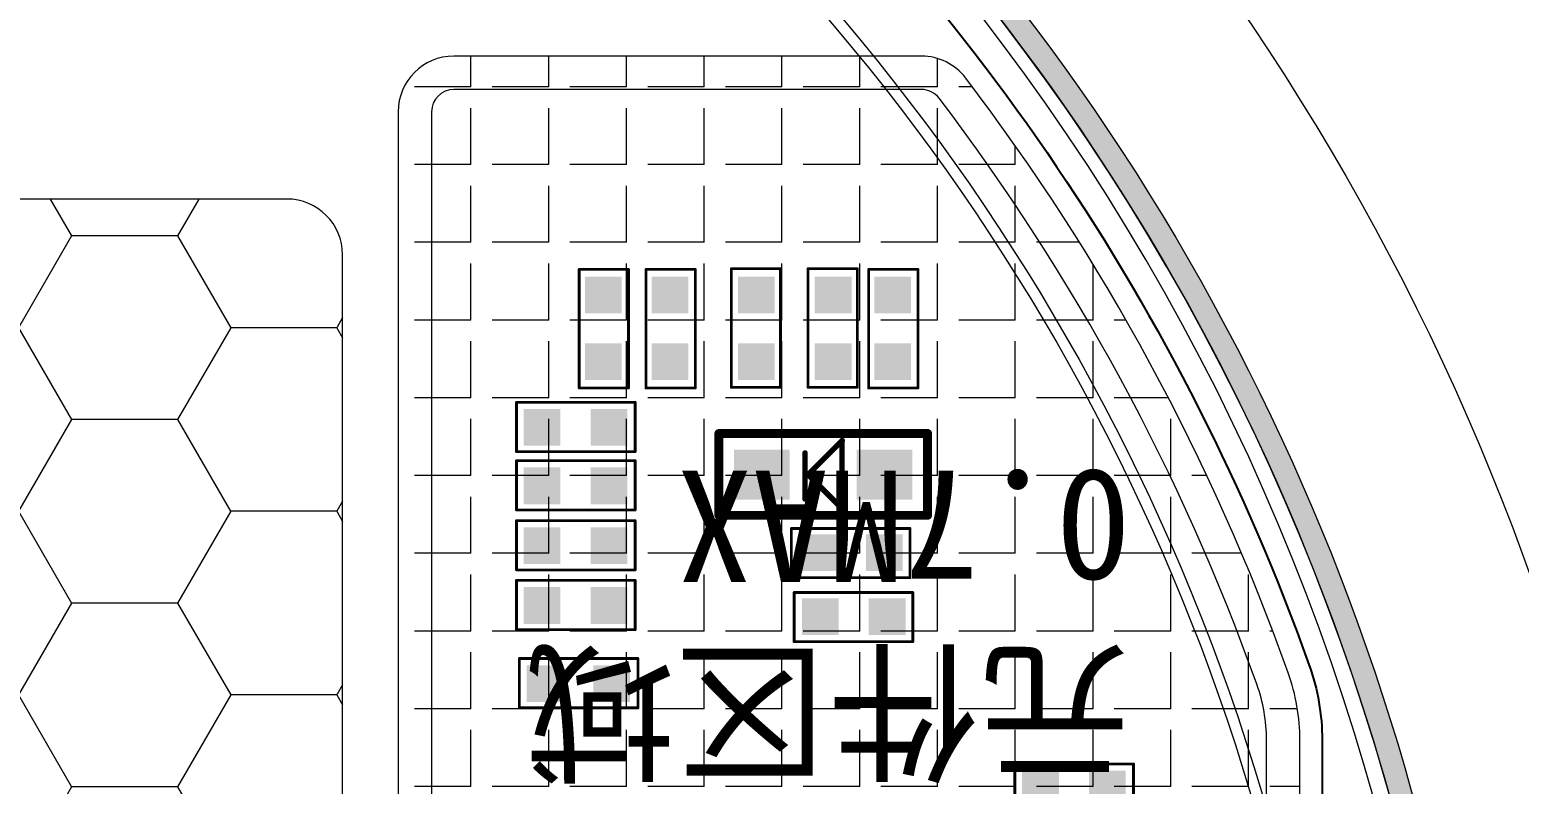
# Model space of a CAD drawing. Header units: millimetres. Extents: x -19 to 3409, y 490 to 920.
# Drawn here: x 3353.67 to 3367.05, y 773.39 to 780.17 of the extents above; entities that cross this region are included whole.
import ezdxf
from ezdxf.lldxf.tags import DXFTag

# ---------------------------------------------------------------- set-up
doc = ezdxf.new("R2010")
doc.units = ezdxf.units.MM
doc.layers.get('0').update_dxf_attribs({"lineweight": 5})
for name, color, linetype, lineweight in [('EMI', 5, 'Continuous', 5), ('Encap', 210, 'Continuous', 5), ('ITO', 2, 'Continuous', 5), ('MFPC', 50, 'Continuous', 5), ('TAPE-Foam', 32, 'Continuous', 5)]:
    doc.layers.add(name, color=color, linetype=linetype, lineweight=lineweight)
for name, color, linetype in [('TEXT', 2, 'Continuous'), ('TOPLAYER', 1, 'Continuous'), ('TOPOVERLAY', 2, 'Continuous'), ('TOPPASTE', 8, 'Continuous'), ('TOPSOLDER', 216, 'Continuous')]:
    doc.layers.add(name, color=color, linetype=linetype)
doc.styles.get("Standard").update_dxf_attribs({"font": 'txt', "bigfont": 'gbcbig.shx'})
tags = doc.linetypes.add('CENTER', pattern=[0.6, 0.375, -0.075, 0.075, -0.075]).pattern_tags.tags
tags[10:11] = [DXFTag(74, 4), DXFTag(75, 0), DXFTag(340, '0'), DXFTag(46, 1.0), DXFTag(50, 0.0), DXFTag(44, 0.0), DXFTag(45, 0.0)]
tags[8:9] = [DXFTag(74, 4), DXFTag(75, 0), DXFTag(340, '0'), DXFTag(46, 1.0), DXFTag(50, 0.0), DXFTag(44, 0.0), DXFTag(45, 0.0)]
tags[6:7] = [DXFTag(74, 4), DXFTag(75, 0), DXFTag(340, '0'), DXFTag(46, 1.0), DXFTag(50, 0.0), DXFTag(44, 0.0), DXFTag(45, 0.0)]
tags[4:5] = [DXFTag(74, 4), DXFTag(75, 0), DXFTag(340, '0'), DXFTag(46, 1.0), DXFTag(50, 0.0), DXFTag(44, 0.0), DXFTag(45, 0.0)]

# ---------------------------------------------------------------- blocks, each defined once
blk = doc.blocks.new('R151ASM-001-PNL-V01-C')
at = {"layer": 'Encap', "color": 1, "linetype": 'CENTER', "lineweight": 5}
blk.add_circle((1278.901681034914, -138.563691734138), 19.1526, dxfattribs=at)
at = {"layer": 'ITO', "lineweight": 5}
blk.add_arc((1278.901681034914, -138.5636917341381), 20.35259999999999, 113.898623072159, 235.9029104155818, dxfattribs=at)
blk = doc.blocks.new('T3')
at = {"lineweight": 5}
h = blk.add_hatch(color=256, dxfattribs=at)
h.dxf.hatch_style = 1
edge = h.paths.add_edge_path()
edge.add_arc((2.872014340444574, -1.971905798901911), 23.81965895677754, 117.9623426367695, 126.2668215394562)
edge.add_arc((-17.01557347958641, 25.13464911054179), 9.799999999823006, 304.09708744015467, 306.2668215394215, ccw=False)
edge.add_arc((-2.307487534380925e-12, 2.597921877622866e-14), 20.55259999999882, 124.0970874401983, 246.1024712178218)
edge.add_line((-8.325902526572463, -18.79065496138981), (-8.183333646836218, -18.85318767789033))
edge.add_line((-8.183333646836218, -18.85318767789033), (-8.08929323371376, -18.67604260781854))
edge.add_line((-8.08929323371376, -18.67604260781854), (-8.245223690147213, -18.60764931579013))
edge.add_arc((-2.138733634637902e-12, -5.540012892879531e-14), 20.35259999999883, 124.0970874401985, 246.10141940122878, ccw=False)
edge.add_arc((-17.01557347958936, 25.13464911054162), 9.99999999982467, 304.09708744017, 306.2668215394364)
edge.add_arc((2.872014340444411, -1.971905798901918), 23.61965895677739, 117.96234263676911, 126.26682153945589, ccw=False)
edge.add_line((-8.2030346763745, 18.89029874686776), (-8.296812906086416, 19.06694993885958))
h.paths.add_polyline_path([(-1.99999950568008, 21.56259999999986), (-1.99999950568008, 21.36260000000004), (2.00000049431992, 21.36260000000004), (2.00000049431992, 21.56259999999986)])
edge = h.paths.add_edge_path()
edge.add_arc((17.01557442032597, 25.13464847389723), 10.00000000000054, 233.7331676935589, 235.9029104155806, ccw=False)
edge.add_arc((-2.872001150817578, -1.971879060341493), 23.61962963898251, 53.73316769356646, 62.03765309174332)
edge.add_line((8.203035674453986, 18.89029876465031), (8.29681390416954, 19.06694995664839))
edge.add_arc((-2.872001150862559, -1.971879060318493), 23.81962963899059, 53.733167693447, 62.03765312748618, ccw=False)
edge.add_arc((17.01557442033015, 25.13464847389668), 9.800000000002553, 233.7331676935358, 235.9029104155576)
edge.add_arc((3.723243935382925e-12, -5.173639294753229e-13), 20.55259999999827, -26.128888975245616, 55.902910415578674, ccw=False)
edge.add_line((18.45224021488957, -9.051198694763457), (19.78007606021401, -9.051198694770962))
edge.add_arc((-1.616484723854228e-12, -1.34754429836903e-11), 21.75259999999759, 334.8308760117934, 335.4115606426888, ccw=False)
edge.add_line((19.68732916040062, -9.251198694770324), (18.12853136550528, -9.251198694761692))
edge.add_arc((3.5456082514429e-12, -3.76143560743003e-13), 20.35259999999837, 332.9642548716508, 415.9029104155778)
edge = h.paths.add_edge_path()
edge.add_arc((-7.062794793455396e-12, -3.918643187716953e-12), 21.75260000000445, 320.4493122398357, 321.1292040769038, ccw=False)
edge.add_line((16.77259376115262, -13.85119869482094), (15.18399359445311, -13.85119869482981))
edge.add_arc((3.556266392479301e-12, -3.304023721284466e-13), 20.55259999999831, 293.8975708100345, 317.6281884216128, ccw=False)
edge.add_line((8.325916309976492, -18.7906488541314), (8.183334359795936, -18.85318715858978))
edge.add_line((8.183334359795936, -18.85318715858978), (8.089293940674452, -18.67604207721854))
edge.add_line((8.089293940674452, -18.67604207721854), (8.245237483995425, -18.60764320360112))
edge.add_arc((3.550937321961101e-12, -3.836930773104541e-13), 20.35259999999837, 293.8986230721289, 317.8761915343078)
edge.add_line((15.09546623838816, -13.65119869483022), (16.93577222787917, -13.65119869482009))
h.paths.add_polyline_path([(-1.999999501235379, -21.22260125940443), (-1.999999501235379, -21.42260125940425), (2.000000498764621, -21.42260125940425), (2.000000498764621, -21.22260125940443)])
blk.add_lwpolyline([(11.40960510622335, 16.85376035429613, -0.009467571464873686), (11.10010902564272, 17.07193992376869, 0.03625102030745552), (8.203035674453986, 18.89029876465031), (8.29681390416954, 19.06694995664839, -0.03625102046414035), (11.21841833353619, 17.23319409477142, 0.009467571464874132), (11.5217244925052, 17.01937811668813, -0.3740428346784626), (18.45224021488957, -9.051198694763457), (19.78007606021401, -9.051198694770962, -0.002533720103131705), (19.68732916040062, -9.251198694770324), (18.12853136550528, -9.251198694761692, 0.3785600534347826)], format="xyb", close=True, dxfattribs=at)
at = {"color": 6, "linetype": 'Continuous'}
for centre, radius in [((0, -5.684341886080801e-14), 22.15), ((-4.943199201079551e-07, 1.70530256582424e-13), 19.2526)]:
    blk.add_circle(centre, radius, dxfattribs=at)
blk = doc.blocks.new('DIODE_SCHOTTKY_2')
at = {"layer": 'TOPLAYER'}
for points in [[(-0.249999, -0.224998), (0.249999, -0.224998), (-0.249999, 0.224998), (0.249999, 0.224998)], [(0.8499979999999999, -0.224998), (1.349997, -0.224998), (0.8499979999999999, 0.224998), (1.349997, 0.224998)]]:
    blk.add_solid(points, dxfattribs=at)
at = {"layer": 'TOPOVERLAY'}
for points, const_width in [([(-0.407838, 0.364609, 1), (-0.367833, 0.364609, 1)], 0.040005), ([(-0.407838, 0.364609, 1), (-0.367833, 0.364609, 1)], 0.040005), ([(1.466863, 0.364609, 1), (1.506868, 0.364609, 1)], 0.040005), ([(1.466863, 0.364609, 1), (1.506868, 0.364609, 1)], 0.040005), ([(0.368366, 0.304251, 1), (0.393365, 0.304251, 1)], 0.024999), ([(0.368366, 0.304251, 1), (0.393365, 0.304251, 1)], 0.024999), ([(0.700565, 0.218011, 1), (0.725564, 0.218011, 1)], 0.024999), ([(0.673687, -0.001069, 1), (0.698685, -0.001069, 1)], 0.024999), ([(0.673687, -0.001069, 1), (0.698685, -0.001069, 1)], 0.024999), ([(0.700565, -0.19479, 1), (0.725564, -0.19479, 1)], 0.024999), ([(-0.407838, -0.37039, 1), (-0.367833, -0.37039, 1)], 0.040005), ([(-0.407838, -0.37039, 1), (-0.367833, -0.37039, 1)], 0.040005), ([(0.366766, -0.30799, 1), (0.391765, -0.30799, 1)], 0.024999), ([(0.368366, -0.30639, 1), (0.393365, -0.30639, 1)], 0.024999), ([(1.466863, -0.37039, 1), (1.506868, -0.37039, 1)], 0.040005), ([(1.466863, -0.37039, 1), (1.506868, -0.37039, 1)], 0.040005)]:
    blk.add_lwpolyline(points, format="xyb", close=True, dxfattribs=dict(at, const_width=const_width))
for points, const_width in [([(-0.387835, 0.364609), (1.486865, 0.364609)], 0.08001), ([(-0.387835, -0.37039), (-0.387835, 0.364609)], 0.08001), ([(1.486865, -0.37039), (1.486865, 0.364609)], 0.08001), ([(0.380865, -0.30639), (0.380865, 0.304251)], 0.05), ([(0.380865, 0.304251), (0.686186, -0.001069)], 0.05), ([(0.713064, -0.19479), (0.713064, 0.218011)], 0.05), ([(0.379265, -0.30799), (0.686186, -0.001069)], 0.05), ([(-0.387835, -0.37039), (1.486865, -0.37039)], 0.08001)]:
    blk.add_lwpolyline(points, dxfattribs=dict(at, const_width=const_width))
at = {"layer": 'TOPPASTE'}
for points in [[(-0.249999, -0.224998), (0.249999, -0.224998), (-0.249999, 0.224998), (0.249999, 0.224998)], [(0.8499979999999999, -0.224998), (1.349997, -0.224998), (0.8499979999999999, 0.224998), (1.349997, 0.224998)]]:
    blk.add_solid(points, dxfattribs=at)
at = {"layer": 'TOPSOLDER'}
for points in [[(-0.249999, -0.224998), (0.249999, -0.224998), (-0.249999, 0.224998), (0.249999, 0.224998)], [(0.8499979999999999, -0.224998), (1.349997, -0.224998), (0.8499979999999999, 0.224998), (1.349997, 0.224998)]]:
    blk.add_solid(points, dxfattribs=at)
blk = doc.blocks.new('0201_3')
at = {"layer": 'TOPLAYER'}
for points in [[(0.164998, -0.165001), (0.164998, 0.165001), (-0.164998, -0.165001), (-0.164998, 0.165001)], [(0.764997, -0.165001), (0.764997, 0.165001), (0.435, -0.165001), (0.435, 0.165001)]]:
    blk.add_solid(points, dxfattribs=at)
at = {"layer": 'TOPOVERLAY', "const_width": 0.025001}
for points in [[(-0.181, 0.225999), (-0.23, 0.225999)], [(-0.23, 0.225999), (-0.23, -0.217)], [(0.836, 0.225999), (-0.18, 0.225999)], [(0.836, 0.225999), (0.836, -0.217)], [(0.836, -0.217), (-0.23, -0.217)]]:
    blk.add_lwpolyline(points, dxfattribs=at)
at = {"layer": 'TOPOVERLAY', "const_width": 0.012499}
for points in [[(-0.23625, 0.225999, 1), (-0.223749, 0.225999, 1)], [(-0.23625, 0.225999, 1), (-0.223749, 0.225999, 1)], [(-0.187251, 0.225999, 1), (-0.174749, 0.225999, 1)], [(-0.186251, 0.225999, 1), (-0.173749, 0.225999, 1)], [(0.829749, 0.225999, 1), (0.842251, 0.225999, 1)], [(0.829749, 0.225999, 1), (0.842251, 0.225999, 1)], [(-0.23625, -0.217, 1), (-0.223749, -0.217, 1)], [(-0.23625, -0.217, 1), (-0.223749, -0.217, 1)], [(0.829749, -0.217, 1), (0.842251, -0.217, 1)], [(0.829749, -0.217, 1), (0.842251, -0.217, 1)]]:
    blk.add_lwpolyline(points, format="xyb", close=True, dxfattribs=at)
at = {"layer": 'TOPPASTE'}
for points in [[(0.164998, -0.165001), (0.164998, 0.165001), (-0.164998, -0.165001), (-0.164998, 0.165001)], [(0.764997, -0.165001), (0.764997, 0.165001), (0.435, -0.165001), (0.435, 0.165001)]]:
    blk.add_solid(points, dxfattribs=at)
at = {"layer": 'TOPSOLDER'}
for points in [[(0.164998, -0.165001), (0.164998, 0.165001), (-0.164998, -0.165001), (-0.164998, 0.165001)], [(0.764997, -0.165001), (0.764997, 0.165001), (0.435, -0.165001), (0.435, 0.165001)]]:
    blk.add_solid(points, dxfattribs=at)
blk = doc.blocks.new('0201_6')
at = {"layer": 'TOPLAYER'}
for points in [[(0.164998, -0.165001), (0.164998, 0.165001), (-0.164998, -0.165001), (-0.164998, 0.165001)], [(0.764997, -0.165001), (0.764997, 0.165001), (0.435, -0.165001), (0.435, 0.165001)]]:
    blk.add_solid(points, dxfattribs=at)
at = {"layer": 'TOPOVERLAY', "const_width": 0.025001}
for points in [[(-0.23, 0.225999), (-0.181, 0.225999)], [(-0.23, -0.217), (-0.23, 0.225999)], [(-0.18, 0.225999), (0.836, 0.225999)], [(0.836, -0.217), (0.836, 0.225999)], [(-0.23, -0.217), (0.836, -0.217)]]:
    blk.add_lwpolyline(points, dxfattribs=at)
at = {"layer": 'TOPOVERLAY', "const_width": 0.012499}
for points in [[(-0.23625, 0.225999, 1), (-0.223749, 0.225999, 1)], [(-0.23625, 0.225999, 1), (-0.223749, 0.225999, 1)], [(-0.187251, 0.225999, 1), (-0.174749, 0.225999, 1)], [(-0.186251, 0.225999, 1), (-0.173749, 0.225999, 1)], [(0.829749, 0.225999, 1), (0.842251, 0.225999, 1)], [(0.829749, 0.225999, 1), (0.842251, 0.225999, 1)], [(-0.23625, -0.217, 1), (-0.223749, -0.217, 1)], [(-0.23625, -0.217, 1), (-0.223749, -0.217, 1)], [(0.829749, -0.217, 1), (0.842251, -0.217, 1)], [(0.829749, -0.217, 1), (0.842251, -0.217, 1)]]:
    blk.add_lwpolyline(points, format="xyb", close=True, dxfattribs=at)
at = {"layer": 'TOPPASTE'}
for points in [[(0.164998, -0.165001), (0.164998, 0.165001), (-0.164998, -0.165001), (-0.164998, 0.165001)], [(0.764997, -0.165001), (0.764997, 0.165001), (0.435, -0.165001), (0.435, 0.165001)]]:
    blk.add_solid(points, dxfattribs=at)
at = {"layer": 'TOPSOLDER'}
for points in [[(0.164998, -0.165001), (0.164998, 0.165001), (-0.164998, -0.165001), (-0.164998, 0.165001)], [(0.764997, -0.165001), (0.764997, 0.165001), (0.435, -0.165001), (0.435, 0.165001)]]:
    blk.add_solid(points, dxfattribs=at)
blk = doc.blocks.new('0201_7')
at = {"layer": 'TOPLAYER'}
for points in [[(0.164998, -0.165001), (0.164998, 0.165001), (-0.164998, -0.165001), (-0.164998, 0.165001)], [(0.764997, -0.165001), (0.764997, 0.165001), (0.435, -0.165001), (0.435, 0.165001)]]:
    blk.add_solid(points, dxfattribs=at)
at = {"layer": 'TOPOVERLAY', "const_width": 0.025001}
for points in [[(-0.23, 0.225999), (-0.181, 0.225999)], [(-0.23, -0.217), (-0.23, 0.225999)], [(-0.18, 0.225999), (0.836, 0.225999)], [(0.836, -0.217), (0.836, 0.225999)], [(-0.23, -0.217), (0.836, -0.217)]]:
    blk.add_lwpolyline(points, dxfattribs=at)
at = {"layer": 'TOPOVERLAY', "const_width": 0.012499}
for points in [[(-0.23625, 0.225999, 1), (-0.223749, 0.225999, 1)], [(-0.23625, 0.225999, 1), (-0.223749, 0.225999, 1)], [(-0.187251, 0.225999, 1), (-0.174749, 0.225999, 1)], [(-0.186251, 0.225999, 1), (-0.173749, 0.225999, 1)], [(0.829749, 0.225999, 1), (0.842251, 0.225999, 1)], [(0.829749, 0.225999, 1), (0.842251, 0.225999, 1)], [(-0.23625, -0.217, 1), (-0.223749, -0.217, 1)], [(-0.23625, -0.217, 1), (-0.223749, -0.217, 1)], [(0.829749, -0.217, 1), (0.842251, -0.217, 1)], [(0.829749, -0.217, 1), (0.842251, -0.217, 1)]]:
    blk.add_lwpolyline(points, format="xyb", close=True, dxfattribs=at)
at = {"layer": 'TOPPASTE'}
for points in [[(0.164998, -0.165001), (0.164998, 0.165001), (-0.164998, -0.165001), (-0.164998, 0.165001)], [(0.764997, -0.165001), (0.764997, 0.165001), (0.435, -0.165001), (0.435, 0.165001)]]:
    blk.add_solid(points, dxfattribs=at)
at = {"layer": 'TOPSOLDER'}
for points in [[(0.164998, -0.165001), (0.164998, 0.165001), (-0.164998, -0.165001), (-0.164998, 0.165001)], [(0.764997, -0.165001), (0.764997, 0.165001), (0.435, -0.165001), (0.435, 0.165001)]]:
    blk.add_solid(points, dxfattribs=at)
blk = doc.blocks.new('0201_8')
at = {"layer": 'TOPLAYER'}
for points in [[(0.164998, -0.165001), (0.164998, 0.165001), (-0.164998, -0.165001), (-0.164998, 0.165001)], [(0.764997, -0.165001), (0.764997, 0.165001), (0.435, -0.165001), (0.435, 0.165001)]]:
    blk.add_solid(points, dxfattribs=at)
at = {"layer": 'TOPOVERLAY', "const_width": 0.025001}
for points in [[(-0.23, 0.225999), (-0.181, 0.225999)], [(-0.23, 0.225999), (-0.23, -0.217)], [(-0.18, 0.225999), (0.836, 0.225999)], [(0.836, 0.225999), (0.836, -0.217)], [(-0.23, -0.217), (0.836, -0.217)]]:
    blk.add_lwpolyline(points, dxfattribs=at)
at = {"layer": 'TOPOVERLAY', "const_width": 0.012499}
for points in [[(-0.23625, 0.225999, 1), (-0.223749, 0.225999, 1)], [(-0.23625, 0.225999, 1), (-0.223749, 0.225999, 1)], [(-0.187251, 0.225999, 1), (-0.174749, 0.225999, 1)], [(-0.186251, 0.225999, 1), (-0.173749, 0.225999, 1)], [(0.829749, 0.225999, 1), (0.842251, 0.225999, 1)], [(0.829749, 0.225999, 1), (0.842251, 0.225999, 1)], [(-0.23625, -0.217, 1), (-0.223749, -0.217, 1)], [(-0.23625, -0.217, 1), (-0.223749, -0.217, 1)], [(0.829749, -0.217, 1), (0.842251, -0.217, 1)], [(0.829749, -0.217, 1), (0.842251, -0.217, 1)]]:
    blk.add_lwpolyline(points, format="xyb", close=True, dxfattribs=at)
at = {"layer": 'TOPPASTE'}
for points in [[(0.164998, -0.165001), (0.164998, 0.165001), (-0.164998, -0.165001), (-0.164998, 0.165001)], [(0.764997, -0.165001), (0.764997, 0.165001), (0.435, -0.165001), (0.435, 0.165001)]]:
    blk.add_solid(points, dxfattribs=at)
at = {"layer": 'TOPSOLDER'}
for points in [[(0.164998, -0.165001), (0.164998, 0.165001), (-0.164998, -0.165001), (-0.164998, 0.165001)], [(0.764997, -0.165001), (0.764997, 0.165001), (0.435, -0.165001), (0.435, 0.165001)]]:
    blk.add_solid(points, dxfattribs=at)
blk = doc.blocks.new('0201_9')
at = {"layer": 'TOPLAYER'}
for points in [[(0.164998, -0.165001), (0.164998, 0.165001), (-0.164998, -0.165001), (-0.164998, 0.165001)], [(0.764997, -0.165001), (0.764997, 0.165001), (0.435, -0.165001), (0.435, 0.165001)]]:
    blk.add_solid(points, dxfattribs=at)
at = {"layer": 'TOPOVERLAY', "const_width": 0.025001}
for points in [[(-0.181, 0.225999), (-0.23, 0.225999)], [(-0.23, -0.217), (-0.23, 0.225999)], [(0.836, 0.225999), (-0.18, 0.225999)], [(0.836, -0.217), (0.836, 0.225999)], [(0.836, -0.217), (-0.23, -0.217)]]:
    blk.add_lwpolyline(points, dxfattribs=at)
at = {"layer": 'TOPOVERLAY', "const_width": 0.012499}
for points in [[(-0.23625, 0.225999, 1), (-0.223749, 0.225999, 1)], [(-0.23625, 0.225999, 1), (-0.223749, 0.225999, 1)], [(-0.187251, 0.225999, 1), (-0.174749, 0.225999, 1)], [(-0.186251, 0.225999, 1), (-0.173749, 0.225999, 1)], [(0.829749, 0.225999, 1), (0.842251, 0.225999, 1)], [(0.829749, 0.225999, 1), (0.842251, 0.225999, 1)], [(-0.23625, -0.217, 1), (-0.223749, -0.217, 1)], [(-0.23625, -0.217, 1), (-0.223749, -0.217, 1)], [(0.829749, -0.217, 1), (0.842251, -0.217, 1)], [(0.829749, -0.217, 1), (0.842251, -0.217, 1)]]:
    blk.add_lwpolyline(points, format="xyb", close=True, dxfattribs=at)
at = {"layer": 'TOPPASTE'}
for points in [[(0.164998, -0.165001), (0.164998, 0.165001), (-0.164998, -0.165001), (-0.164998, 0.165001)], [(0.764997, -0.165001), (0.764997, 0.165001), (0.435, -0.165001), (0.435, 0.165001)]]:
    blk.add_solid(points, dxfattribs=at)
at = {"layer": 'TOPSOLDER'}
for points in [[(0.164998, -0.165001), (0.164998, 0.165001), (-0.164998, -0.165001), (-0.164998, 0.165001)], [(0.764997, -0.165001), (0.764997, 0.165001), (0.435, -0.165001), (0.435, 0.165001)]]:
    blk.add_solid(points, dxfattribs=at)
blk = doc.blocks.new('0201_10')
at = {"layer": 'TOPLAYER'}
for points in [[(0.164998, -0.165001), (0.164998, 0.165001), (-0.164998, -0.165001), (-0.164998, 0.165001)], [(0.764997, -0.165001), (0.764997, 0.165001), (0.435, -0.165001), (0.435, 0.165001)]]:
    blk.add_solid(points, dxfattribs=at)
at = {"layer": 'TOPOVERLAY', "const_width": 0.025001}
for points in [[(-0.181, 0.225999), (-0.23, 0.225999)], [(-0.23, -0.217), (-0.23, 0.225999)], [(0.836, 0.225999), (-0.18, 0.225999)], [(0.836, -0.217), (0.836, 0.225999)], [(0.836, -0.217), (-0.23, -0.217)]]:
    blk.add_lwpolyline(points, dxfattribs=at)
at = {"layer": 'TOPOVERLAY', "const_width": 0.012499}
for points in [[(-0.23625, 0.225999, 1), (-0.223749, 0.225999, 1)], [(-0.23625, 0.225999, 1), (-0.223749, 0.225999, 1)], [(-0.187251, 0.225999, 1), (-0.174749, 0.225999, 1)], [(-0.186251, 0.225999, 1), (-0.173749, 0.225999, 1)], [(0.829749, 0.225999, 1), (0.842251, 0.225999, 1)], [(0.829749, 0.225999, 1), (0.842251, 0.225999, 1)], [(-0.23625, -0.217, 1), (-0.223749, -0.217, 1)], [(-0.23625, -0.217, 1), (-0.223749, -0.217, 1)], [(0.829749, -0.217, 1), (0.842251, -0.217, 1)], [(0.829749, -0.217, 1), (0.842251, -0.217, 1)]]:
    blk.add_lwpolyline(points, format="xyb", close=True, dxfattribs=at)
at = {"layer": 'TOPPASTE'}
for points in [[(0.164998, -0.165001), (0.164998, 0.165001), (-0.164998, -0.165001), (-0.164998, 0.165001)], [(0.764997, -0.165001), (0.764997, 0.165001), (0.435, -0.165001), (0.435, 0.165001)]]:
    blk.add_solid(points, dxfattribs=at)
at = {"layer": 'TOPSOLDER'}
for points in [[(0.164998, -0.165001), (0.164998, 0.165001), (-0.164998, -0.165001), (-0.164998, 0.165001)], [(0.764997, -0.165001), (0.764997, 0.165001), (0.435, -0.165001), (0.435, 0.165001)]]:
    blk.add_solid(points, dxfattribs=at)
blk = doc.blocks.new('0201_11')
at = {"layer": 'TOPLAYER'}
for points in [[(0.164998, -0.165001), (0.164998, 0.165001), (-0.164998, -0.165001), (-0.164998, 0.165001)], [(0.764997, -0.165001), (0.764997, 0.165001), (0.435, -0.165001), (0.435, 0.165001)]]:
    blk.add_solid(points, dxfattribs=at)
at = {"layer": 'TOPOVERLAY', "const_width": 0.025001}
for points in [[(-0.23, 0.225999), (-0.181, 0.225999)], [(-0.23, 0.225999), (-0.23, -0.217)], [(-0.18, 0.225999), (0.836, 0.225999)], [(0.836, 0.225999), (0.836, -0.217)], [(-0.23, -0.217), (0.836, -0.217)]]:
    blk.add_lwpolyline(points, dxfattribs=at)
at = {"layer": 'TOPOVERLAY', "const_width": 0.012499}
for points in [[(-0.23625, 0.225999, 1), (-0.223749, 0.225999, 1)], [(-0.23625, 0.225999, 1), (-0.223749, 0.225999, 1)], [(-0.187251, 0.225999, 1), (-0.174749, 0.225999, 1)], [(-0.186251, 0.225999, 1), (-0.173749, 0.225999, 1)], [(0.829749, 0.225999, 1), (0.842251, 0.225999, 1)], [(0.829749, 0.225999, 1), (0.842251, 0.225999, 1)], [(-0.23625, -0.217, 1), (-0.223749, -0.217, 1)], [(-0.23625, -0.217, 1), (-0.223749, -0.217, 1)], [(0.829749, -0.217, 1), (0.842251, -0.217, 1)], [(0.829749, -0.217, 1), (0.842251, -0.217, 1)]]:
    blk.add_lwpolyline(points, format="xyb", close=True, dxfattribs=at)
at = {"layer": 'TOPPASTE'}
for points in [[(0.164998, -0.165001), (0.164998, 0.165001), (-0.164998, -0.165001), (-0.164998, 0.165001)], [(0.764997, -0.165001), (0.764997, 0.165001), (0.435, -0.165001), (0.435, 0.165001)]]:
    blk.add_solid(points, dxfattribs=at)
at = {"layer": 'TOPSOLDER'}
for points in [[(0.164998, -0.165001), (0.164998, 0.165001), (-0.164998, -0.165001), (-0.164998, 0.165001)], [(0.764997, -0.165001), (0.764997, 0.165001), (0.435, -0.165001), (0.435, 0.165001)]]:
    blk.add_solid(points, dxfattribs=at)
blk = doc.blocks.new('0201_12')
at = {"layer": 'TOPLAYER'}
for points in [[(0.164998, -0.165001), (0.164998, 0.165001), (-0.164998, -0.165001), (-0.164998, 0.165001)], [(0.764997, -0.165001), (0.764997, 0.165001), (0.435, -0.165001), (0.435, 0.165001)]]:
    blk.add_solid(points, dxfattribs=at)
at = {"layer": 'TOPOVERLAY', "const_width": 0.025001}
for points in [[(-0.23, 0.225999), (-0.181, 0.225999)], [(-0.23, 0.225999), (-0.23, -0.217)], [(-0.18, 0.225999), (0.836, 0.225999)], [(0.836, 0.225999), (0.836, -0.217)], [(-0.23, -0.217), (0.836, -0.217)]]:
    blk.add_lwpolyline(points, dxfattribs=at)
at = {"layer": 'TOPOVERLAY', "const_width": 0.012499}
for points in [[(-0.23625, 0.225999, 1), (-0.223749, 0.225999, 1)], [(-0.23625, 0.225999, 1), (-0.223749, 0.225999, 1)], [(-0.187251, 0.225999, 1), (-0.174749, 0.225999, 1)], [(-0.186251, 0.225999, 1), (-0.173749, 0.225999, 1)], [(0.829749, 0.225999, 1), (0.842251, 0.225999, 1)], [(0.829749, 0.225999, 1), (0.842251, 0.225999, 1)], [(-0.23625, -0.217, 1), (-0.223749, -0.217, 1)], [(-0.23625, -0.217, 1), (-0.223749, -0.217, 1)], [(0.829749, -0.217, 1), (0.842251, -0.217, 1)], [(0.829749, -0.217, 1), (0.842251, -0.217, 1)]]:
    blk.add_lwpolyline(points, format="xyb", close=True, dxfattribs=at)
at = {"layer": 'TOPPASTE'}
for points in [[(0.164998, -0.165001), (0.164998, 0.165001), (-0.164998, -0.165001), (-0.164998, 0.165001)], [(0.764997, -0.165001), (0.764997, 0.165001), (0.435, -0.165001), (0.435, 0.165001)]]:
    blk.add_solid(points, dxfattribs=at)
at = {"layer": 'TOPSOLDER'}
for points in [[(0.164998, -0.165001), (0.164998, 0.165001), (-0.164998, -0.165001), (-0.164998, 0.165001)], [(0.764997, -0.165001), (0.764997, 0.165001), (0.435, -0.165001), (0.435, 0.165001)]]:
    blk.add_solid(points, dxfattribs=at)
blk = doc.blocks.new('0201_14')
at = {"layer": 'TOPLAYER'}
for points in [[(0.164998, -0.165001), (0.164998, 0.165001), (-0.164998, -0.165001), (-0.164998, 0.165001)], [(0.764997, -0.165001), (0.764997, 0.165001), (0.435, -0.165001), (0.435, 0.165001)]]:
    blk.add_solid(points, dxfattribs=at)
at = {"layer": 'TOPOVERLAY', "const_width": 0.025001}
for points in [[(-0.181, 0.225999), (-0.23, 0.225999)], [(-0.23, 0.225999), (-0.23, -0.217)], [(0.836, 0.225999), (-0.18, 0.225999)], [(0.836, 0.225999), (0.836, -0.217)], [(0.836, -0.217), (-0.23, -0.217)]]:
    blk.add_lwpolyline(points, dxfattribs=at)
at = {"layer": 'TOPOVERLAY', "const_width": 0.012499}
for points in [[(-0.23625, 0.225999, 1), (-0.223749, 0.225999, 1)], [(-0.23625, 0.225999, 1), (-0.223749, 0.225999, 1)], [(-0.187251, 0.225999, 1), (-0.174749, 0.225999, 1)], [(-0.186251, 0.225999, 1), (-0.173749, 0.225999, 1)], [(0.829749, 0.225999, 1), (0.842251, 0.225999, 1)], [(0.829749, 0.225999, 1), (0.842251, 0.225999, 1)], [(-0.23625, -0.217, 1), (-0.223749, -0.217, 1)], [(-0.23625, -0.217, 1), (-0.223749, -0.217, 1)], [(0.829749, -0.217, 1), (0.842251, -0.217, 1)], [(0.829749, -0.217, 1), (0.842251, -0.217, 1)]]:
    blk.add_lwpolyline(points, format="xyb", close=True, dxfattribs=at)
at = {"layer": 'TOPPASTE'}
for points in [[(0.164998, -0.165001), (0.164998, 0.165001), (-0.164998, -0.165001), (-0.164998, 0.165001)], [(0.764997, -0.165001), (0.764997, 0.165001), (0.435, -0.165001), (0.435, 0.165001)]]:
    blk.add_solid(points, dxfattribs=at)
at = {"layer": 'TOPSOLDER'}
for points in [[(0.164998, -0.165001), (0.164998, 0.165001), (-0.164998, -0.165001), (-0.164998, 0.165001)], [(0.764997, -0.165001), (0.764997, 0.165001), (0.435, -0.165001), (0.435, 0.165001)]]:
    blk.add_solid(points, dxfattribs=at)
blk = doc.blocks.new('0201_15')
at = {"layer": 'TOPLAYER'}
for points in [[(0.164998, -0.165001), (0.164998, 0.165001), (-0.164998, -0.165001), (-0.164998, 0.165001)], [(0.764997, -0.165001), (0.764997, 0.165001), (0.435, -0.165001), (0.435, 0.165001)]]:
    blk.add_solid(points, dxfattribs=at)
at = {"layer": 'TOPOVERLAY', "const_width": 0.025001}
for points in [[(-0.181, 0.225999), (-0.23, 0.225999)], [(-0.23, 0.225999), (-0.23, -0.217)], [(0.836, 0.225999), (-0.18, 0.225999)], [(0.836, 0.225999), (0.836, -0.217)], [(0.836, -0.217), (-0.23, -0.217)]]:
    blk.add_lwpolyline(points, dxfattribs=at)
at = {"layer": 'TOPOVERLAY', "const_width": 0.012499}
for points in [[(-0.23625, 0.225999, 1), (-0.223749, 0.225999, 1)], [(-0.23625, 0.225999, 1), (-0.223749, 0.225999, 1)], [(-0.187251, 0.225999, 1), (-0.174749, 0.225999, 1)], [(-0.186251, 0.225999, 1), (-0.173749, 0.225999, 1)], [(0.829749, 0.225999, 1), (0.842251, 0.225999, 1)], [(0.829749, 0.225999, 1), (0.842251, 0.225999, 1)], [(-0.23625, -0.217, 1), (-0.223749, -0.217, 1)], [(-0.23625, -0.217, 1), (-0.223749, -0.217, 1)], [(0.829749, -0.217, 1), (0.842251, -0.217, 1)], [(0.829749, -0.217, 1), (0.842251, -0.217, 1)]]:
    blk.add_lwpolyline(points, format="xyb", close=True, dxfattribs=at)
at = {"layer": 'TOPPASTE'}
for points in [[(0.164998, -0.165001), (0.164998, 0.165001), (-0.164998, -0.165001), (-0.164998, 0.165001)], [(0.764997, -0.165001), (0.764997, 0.165001), (0.435, -0.165001), (0.435, 0.165001)]]:
    blk.add_solid(points, dxfattribs=at)
at = {"layer": 'TOPSOLDER'}
for points in [[(0.164998, -0.165001), (0.164998, 0.165001), (-0.164998, -0.165001), (-0.164998, 0.165001)], [(0.764997, -0.165001), (0.764997, 0.165001), (0.435, -0.165001), (0.435, 0.165001)]]:
    blk.add_solid(points, dxfattribs=at)
blk = doc.blocks.new('0201_16')
at = {"layer": 'TOPLAYER'}
for points in [[(0.164998, -0.165001), (0.164998, 0.165001), (-0.164998, -0.165001), (-0.164998, 0.165001)], [(0.764997, -0.165001), (0.764997, 0.165001), (0.435, -0.165001), (0.435, 0.165001)]]:
    blk.add_solid(points, dxfattribs=at)
at = {"layer": 'TOPOVERLAY', "const_width": 0.025001}
for points in [[(-0.181, 0.225999), (-0.23, 0.225999)], [(-0.23, 0.225999), (-0.23, -0.217)], [(0.836, 0.225999), (-0.18, 0.225999)], [(0.836, 0.225999), (0.836, -0.217)], [(0.836, -0.217), (-0.23, -0.217)]]:
    blk.add_lwpolyline(points, dxfattribs=at)
at = {"layer": 'TOPOVERLAY', "const_width": 0.012499}
for points in [[(-0.23625, 0.225999, 1), (-0.223749, 0.225999, 1)], [(-0.23625, 0.225999, 1), (-0.223749, 0.225999, 1)], [(-0.187251, 0.225999, 1), (-0.174749, 0.225999, 1)], [(-0.186251, 0.225999, 1), (-0.173749, 0.225999, 1)], [(0.829749, 0.225999, 1), (0.842251, 0.225999, 1)], [(0.829749, 0.225999, 1), (0.842251, 0.225999, 1)], [(-0.23625, -0.217, 1), (-0.223749, -0.217, 1)], [(-0.23625, -0.217, 1), (-0.223749, -0.217, 1)], [(0.829749, -0.217, 1), (0.842251, -0.217, 1)], [(0.829749, -0.217, 1), (0.842251, -0.217, 1)]]:
    blk.add_lwpolyline(points, format="xyb", close=True, dxfattribs=at)
at = {"layer": 'TOPPASTE'}
for points in [[(0.164998, -0.165001), (0.164998, 0.165001), (-0.164998, -0.165001), (-0.164998, 0.165001)], [(0.764997, -0.165001), (0.764997, 0.165001), (0.435, -0.165001), (0.435, 0.165001)]]:
    blk.add_solid(points, dxfattribs=at)
at = {"layer": 'TOPSOLDER'}
for points in [[(0.164998, -0.165001), (0.164998, 0.165001), (-0.164998, -0.165001), (-0.164998, 0.165001)], [(0.764997, -0.165001), (0.764997, 0.165001), (0.435, -0.165001), (0.435, 0.165001)]]:
    blk.add_solid(points, dxfattribs=at)
blk = doc.blocks.new('0201_17')
at = {"layer": 'TOPLAYER'}
for points in [[(0.164998, -0.165001), (0.164998, 0.165001), (-0.164998, -0.165001), (-0.164998, 0.165001)], [(0.764997, -0.165001), (0.764997, 0.165001), (0.435, -0.165001), (0.435, 0.165001)]]:
    blk.add_solid(points, dxfattribs=at)
at = {"layer": 'TOPOVERLAY', "const_width": 0.025001}
for points in [[(-0.181, 0.225999), (-0.23, 0.225999)], [(-0.23, 0.225999), (-0.23, -0.217)], [(0.836, 0.225999), (-0.18, 0.225999)], [(0.836, 0.225999), (0.836, -0.217)], [(0.836, -0.217), (-0.23, -0.217)]]:
    blk.add_lwpolyline(points, dxfattribs=at)
at = {"layer": 'TOPOVERLAY', "const_width": 0.012499}
for points in [[(-0.23625, 0.225999, 1), (-0.223749, 0.225999, 1)], [(-0.23625, 0.225999, 1), (-0.223749, 0.225999, 1)], [(-0.187251, 0.225999, 1), (-0.174749, 0.225999, 1)], [(-0.186251, 0.225999, 1), (-0.173749, 0.225999, 1)], [(0.829749, 0.225999, 1), (0.842251, 0.225999, 1)], [(0.829749, 0.225999, 1), (0.842251, 0.225999, 1)], [(-0.23625, -0.217, 1), (-0.223749, -0.217, 1)], [(-0.23625, -0.217, 1), (-0.223749, -0.217, 1)], [(0.829749, -0.217, 1), (0.842251, -0.217, 1)], [(0.829749, -0.217, 1), (0.842251, -0.217, 1)]]:
    blk.add_lwpolyline(points, format="xyb", close=True, dxfattribs=at)
at = {"layer": 'TOPPASTE'}
for points in [[(0.164998, -0.165001), (0.164998, 0.165001), (-0.164998, -0.165001), (-0.164998, 0.165001)], [(0.764997, -0.165001), (0.764997, 0.165001), (0.435, -0.165001), (0.435, 0.165001)]]:
    blk.add_solid(points, dxfattribs=at)
at = {"layer": 'TOPSOLDER'}
for points in [[(0.164998, -0.165001), (0.164998, 0.165001), (-0.164998, -0.165001), (-0.164998, 0.165001)], [(0.764997, -0.165001), (0.764997, 0.165001), (0.435, -0.165001), (0.435, 0.165001)]]:
    blk.add_solid(points, dxfattribs=at)
blk = doc.blocks.new('0201_18')
at = {"layer": 'TOPLAYER'}
for points in [[(0.164998, -0.165001), (0.164998, 0.165001), (-0.164998, -0.165001), (-0.164998, 0.165001)], [(0.764997, -0.165001), (0.764997, 0.165001), (0.435, -0.165001), (0.435, 0.165001)]]:
    blk.add_solid(points, dxfattribs=at)
at = {"layer": 'TOPOVERLAY', "const_width": 0.025001}
for points in [[(-0.181, 0.225999), (-0.23, 0.225999)], [(-0.23, 0.225999), (-0.23, -0.217)], [(0.836, 0.225999), (-0.18, 0.225999)], [(0.836, 0.225999), (0.836, -0.217)], [(0.836, -0.217), (-0.23, -0.217)]]:
    blk.add_lwpolyline(points, dxfattribs=at)
at = {"layer": 'TOPOVERLAY', "const_width": 0.012499}
for points in [[(-0.23625, 0.225999, 1), (-0.223749, 0.225999, 1)], [(-0.23625, 0.225999, 1), (-0.223749, 0.225999, 1)], [(-0.187251, 0.225999, 1), (-0.174749, 0.225999, 1)], [(-0.186251, 0.225999, 1), (-0.173749, 0.225999, 1)], [(0.829749, 0.225999, 1), (0.842251, 0.225999, 1)], [(0.829749, 0.225999, 1), (0.842251, 0.225999, 1)], [(-0.23625, -0.217, 1), (-0.223749, -0.217, 1)], [(-0.23625, -0.217, 1), (-0.223749, -0.217, 1)], [(0.829749, -0.217, 1), (0.842251, -0.217, 1)], [(0.829749, -0.217, 1), (0.842251, -0.217, 1)]]:
    blk.add_lwpolyline(points, format="xyb", close=True, dxfattribs=at)
at = {"layer": 'TOPPASTE'}
for points in [[(0.164998, -0.165001), (0.164998, 0.165001), (-0.164998, -0.165001), (-0.164998, 0.165001)], [(0.764997, -0.165001), (0.764997, 0.165001), (0.435, -0.165001), (0.435, 0.165001)]]:
    blk.add_solid(points, dxfattribs=at)
at = {"layer": 'TOPSOLDER'}
for points in [[(0.164998, -0.165001), (0.164998, 0.165001), (-0.164998, -0.165001), (-0.164998, 0.165001)], [(0.764997, -0.165001), (0.764997, 0.165001), (0.435, -0.165001), (0.435, 0.165001)]]:
    blk.add_solid(points, dxfattribs=at)

msp = doc.modelspace()

# ---------------------------------------------------------------- hatches: boundary and pattern name
at = {"layer": 'EMI', "lineweight": 5}
h = msp.add_hatch(dxfattribs=at)
h.set_pattern_fill('HONEY', color=256, scale=0.3, angle=180)
h.set_pattern_definition([(180, (5736.727620292022, 1283.977252145428), (-1.42875, -0.8248891934999997), [0.9524999999999999, -1.905]), (299.9999999999999, (5736.727620292022, 1283.977252145428), (1.428749996878257, -0.8248891989070174), [0.9524999999999995, -1.904999999999999]), (240, (5736.727620292022, 1283.977252145428), (-3.121742933022229e-09, -1.649778392407017), [-1.905, 0.9524999999999998])])
h.paths.add_polyline_path([(3361.114380527888, 758.3780088878655), (3361.114380527888, 754.3780088878016), (3368.897710870392, 754.3780088878203), (3368.897710870389, 758.3780088878221)])
edge = h.paths.add_edge_path()
edge.add_line((3357.114380527888, 754.378008887792), (3357.114380527888, 758.3780088878877))
edge.add_line((3357.114380527888, 758.3780088878876), (3354.283396648977, 758.3780088879034))
edge.add_arc((3354.283396648982, 759.3780088879033), 0.9999999999998863, 180.00000000071, 269.9999999996678, ccw=False)
edge.add_line((3353.283396648982, 759.3780088878909), (3353.283396648861, 769.0367297862203))
edge.add_arc((3354.283396648855, 769.0367297862264), 0.9999999999943725, 89.99999999875598, 180, ccw=False)
edge.add_line((3354.283396648871, 770.0367297862208), (3355.783396648955, 770.0367297862048))
edge.add_arc((3355.783396648943, 769.0367297862018), 1.000000000002986, 45.57299599927012, 89.9999999993247, ccw=False)
edge.add_line((3356.483396648944, 769.7508726290591), (3356.483396648944, 778.1524289246996))
edge.add_arc((3355.983396648944, 778.1524289246996), 0.5, 0, 90.00000000000647)
edge.add_line((3355.983396648944, 778.6524289246996), (3329.475147140976, 778.6524289246995))
edge.add_arc((3346.283209926858, 767.7168588980458), 20.05237308704369, 146.95138683875, 164.6745521856616)
edge.add_line((3326.943896728317, 773.0167297861652), (3333.283396648861, 773.0167297861652))
edge.add_line((3333.283396648861, 773.0167297861652), (3348.283396648884, 773.0167297862206))
edge.add_arc((3348.283396648887, 772.0167297862206), 1.000000000000029, 3.5350922189536504e-10, 90.00000000020668, ccw=False)
edge.add_line((3349.283396648887, 772.0167297862267), (3349.283396648968, 758.3780088877832))
edge.add_arc((3353.28339664898, 758.3780088877952), 4.00000000001239, 180, 269.9999999997818)
edge.add_line((3353.283396648977, 754.3780088877828), (3357.114380527888, 754.378008887792))
at = {"layer": 'MFPC', "lineweight": 5, "true_color": 0xcd6928}
h = msp.add_hatch(dxfattribs=at)
h.set_pattern_fill('ANGLE', color=32, scale=0.1, angle=809.9999999999999)
h.set_pattern_definition([(90, (5736.727620292022, 1283.977252145428), (-0.6985000000000001, 3.849371051419918e-16), [0.508, -0.1905]), (180, (5736.727620292022, 1283.977252145428), (-4.277078946022132e-16, -0.6985000000000001), [0.508, -0.1905])])
h.paths.add_polyline_path([(3356.983396648944, 767.2367297862208, 0.4142135623730951), (3357.283396648944, 766.9367297862208), (3364.783396648944, 766.9367297862208, 0.414213562373115), (3365.083396648944, 767.2367297862208), (3365.083396648944, 773.7901013360762, 0.08595324776785909), (3364.97856472364, 774.3954154681855, 0.07704423149522777), (3362.081537047745, 779.7395376331355, 0.2342111268724427), (3361.683658413176, 779.9367297862208), (3357.483396648944, 779.9367297862208, 0.4142135623730951), (3356.983396648944, 779.4367297862208)])
h.paths.add_polyline_path([(3363.884860408937, 774.2210110981695), (3357.664190017876, 774.2210110981695), (3357.664190017876, 770.6241768337375), (3363.884860408937, 770.6241768337375)], flags=24)

# ---------------------------------------------------------------- linework, layer by layer
at = {"lineweight": 5}
msp.add_lwpolyline([(3361.842809867003, 779.5578529249868, 0.2342111268722071), (3361.683658413176, 779.6367297862208), (3357.483396648944, 779.6367297862208, 0.4142135623730939), (3357.283396648944, 779.4367297862208), (3357.283396648944, 767.2367297862208), (3364.783396648944, 767.2367297862207), (3364.783396648944, 773.7901013360607, 0.08595324776773629), (3364.696036711195, 774.2945297794877, 0.07704423149544072)], format="xyb", close=True, dxfattribs=at)
at = {"layer": 'EMI', "lineweight": 5}
for p, q in [((3355.983396648944, 778.6524289246995), (3329.475147140976, 778.6524289246994)), ((3356.483396648944, 769.7508726290592), (3356.483396648944, 778.1524289246995))]:
    msp.add_line(p, q, dxfattribs=at)
msp.add_arc((3355.983396648944, 778.1524289246995), 0.5, 0, 90, dxfattribs=at)
at = {"layer": 'MFPC', "linetype": 'Continuous', "lineweight": 25}
msp.add_lwpolyline([(3333.926030226233, 783.2183426184903), (3358.266564094852, 783.2183426184904, -0.1834562621886301), (3359.593964556415, 782.7143399495848, -0.1261812180064909), (3365.166916731945, 774.4626725939602, -0.08595324776772133), (3365.283396648944, 773.790101336059), (3365.283396648944, 767.2367297862207, -0.414213562373095), (3364.783396648944, 766.7367297862207), (3357.283396648944, 766.7367297862207, -0.414213562373095), (3356.783396648944, 767.2367297862207), (3356.783396648944, 769.0367297862048, 0.4142135623699317), (3355.783396648955, 770.0367297862048), (3354.283396648872, 770.0367297862207, 0.4142135623799877), (3353.283396648861, 769.0367297862082)], format="xyb", dxfattribs=at)
at = {"layer": 'MFPC', "color": 32, "lineweight": 5, "true_color": 0xcd6928}
msp.add_lwpolyline([(3362.081537047745, 779.7395376331358, 0.2342111268722051), (3361.683658413176, 779.9367297862208), (3357.483396648944, 779.9367297862208, 0.414213562373095), (3356.983396648944, 779.4367297862208), (3356.983396648944, 767.2367297862207, 0.414213562373095), (3357.283396648944, 766.9367297862208), (3364.783396648944, 766.9367297862208, 0.414213562373095), (3365.083396648944, 767.2367297862207), (3365.083396648944, 773.7901013360607, 0.0859532477677362), (3364.978564723645, 774.3954154681702, 0.07704423149544096)], format="xyb", close=True, dxfattribs=at)
at = {"layer": 'TAPE-Foam', "lineweight": 5}
msp.add_arc((3346.133465126449, 767.8292075826089), 20.35259999999944, 293.8985805987289, 54.97035264073325, dxfattribs=at)

# ---------------------------------------------------------------- block references
at = {"lineweight": 5}
msp.add_blockref('T3', (3346.283464137808, 767.8292075826085), dxfattribs=at)
for name, p, rotation in [('0201_12', (3358.826121648945, 777.7900557862207), 270), ('0201_11', (3359.426122648944, 777.7900557862207), 270), ('0201_10', (3360.201122648944, 777.1900567862207), 90), ('0201_9', (3360.890867648945, 777.1900567862207), 90), ('0201_8', (3361.426121648944, 777.7900557862207), 270), ('DIODE_SCHOTTKY_2', (3361.351122648945, 776.1755147862207), 180), ('0201_7', (3361.351122648945, 775.4755137862207), 180), ('0201_6', (3361.376121648944, 774.9005137862207), 180)]:
    msp.add_blockref(name, p, dxfattribs=dict(rotation=rotation))
for name, p in [('0201_14', (3358.276221648945, 776.6000607862206)), ('0201_15', (3358.276122648944, 776.0755147862207)), ('0201_3', (3358.276221648945, 775.5368447862207)), ('0201_16', (3358.276122648944, 775.0005137862207)), ('0201_17', (3358.301121648944, 774.2982027862207)), ('0201_18', (3362.753068648944, 773.3505137862207))]:
    msp.add_blockref(name, p)
at = {"layer": 'ITO', "lineweight": 5, "rotation": 180}
msp.add_blockref('R151ASM-001-PNL-V01-C', (4625.185144678402, 629.2655158484706), dxfattribs=at)

# ---------------------------------------------------------------- texts
at = {"layer": 'TEXT', "insert": (3363.567821302792, 773.5445582153649), "char_height": 1, "width": 6.979306843171457, "attachment_point": 1, "rotation": 180}
msp.add_mtext('{\\fSimSun|b0|i0|c134|p2;元件区域 0.7MAX}', dxfattribs=at)

doc.saveas('drawing.dxf')
